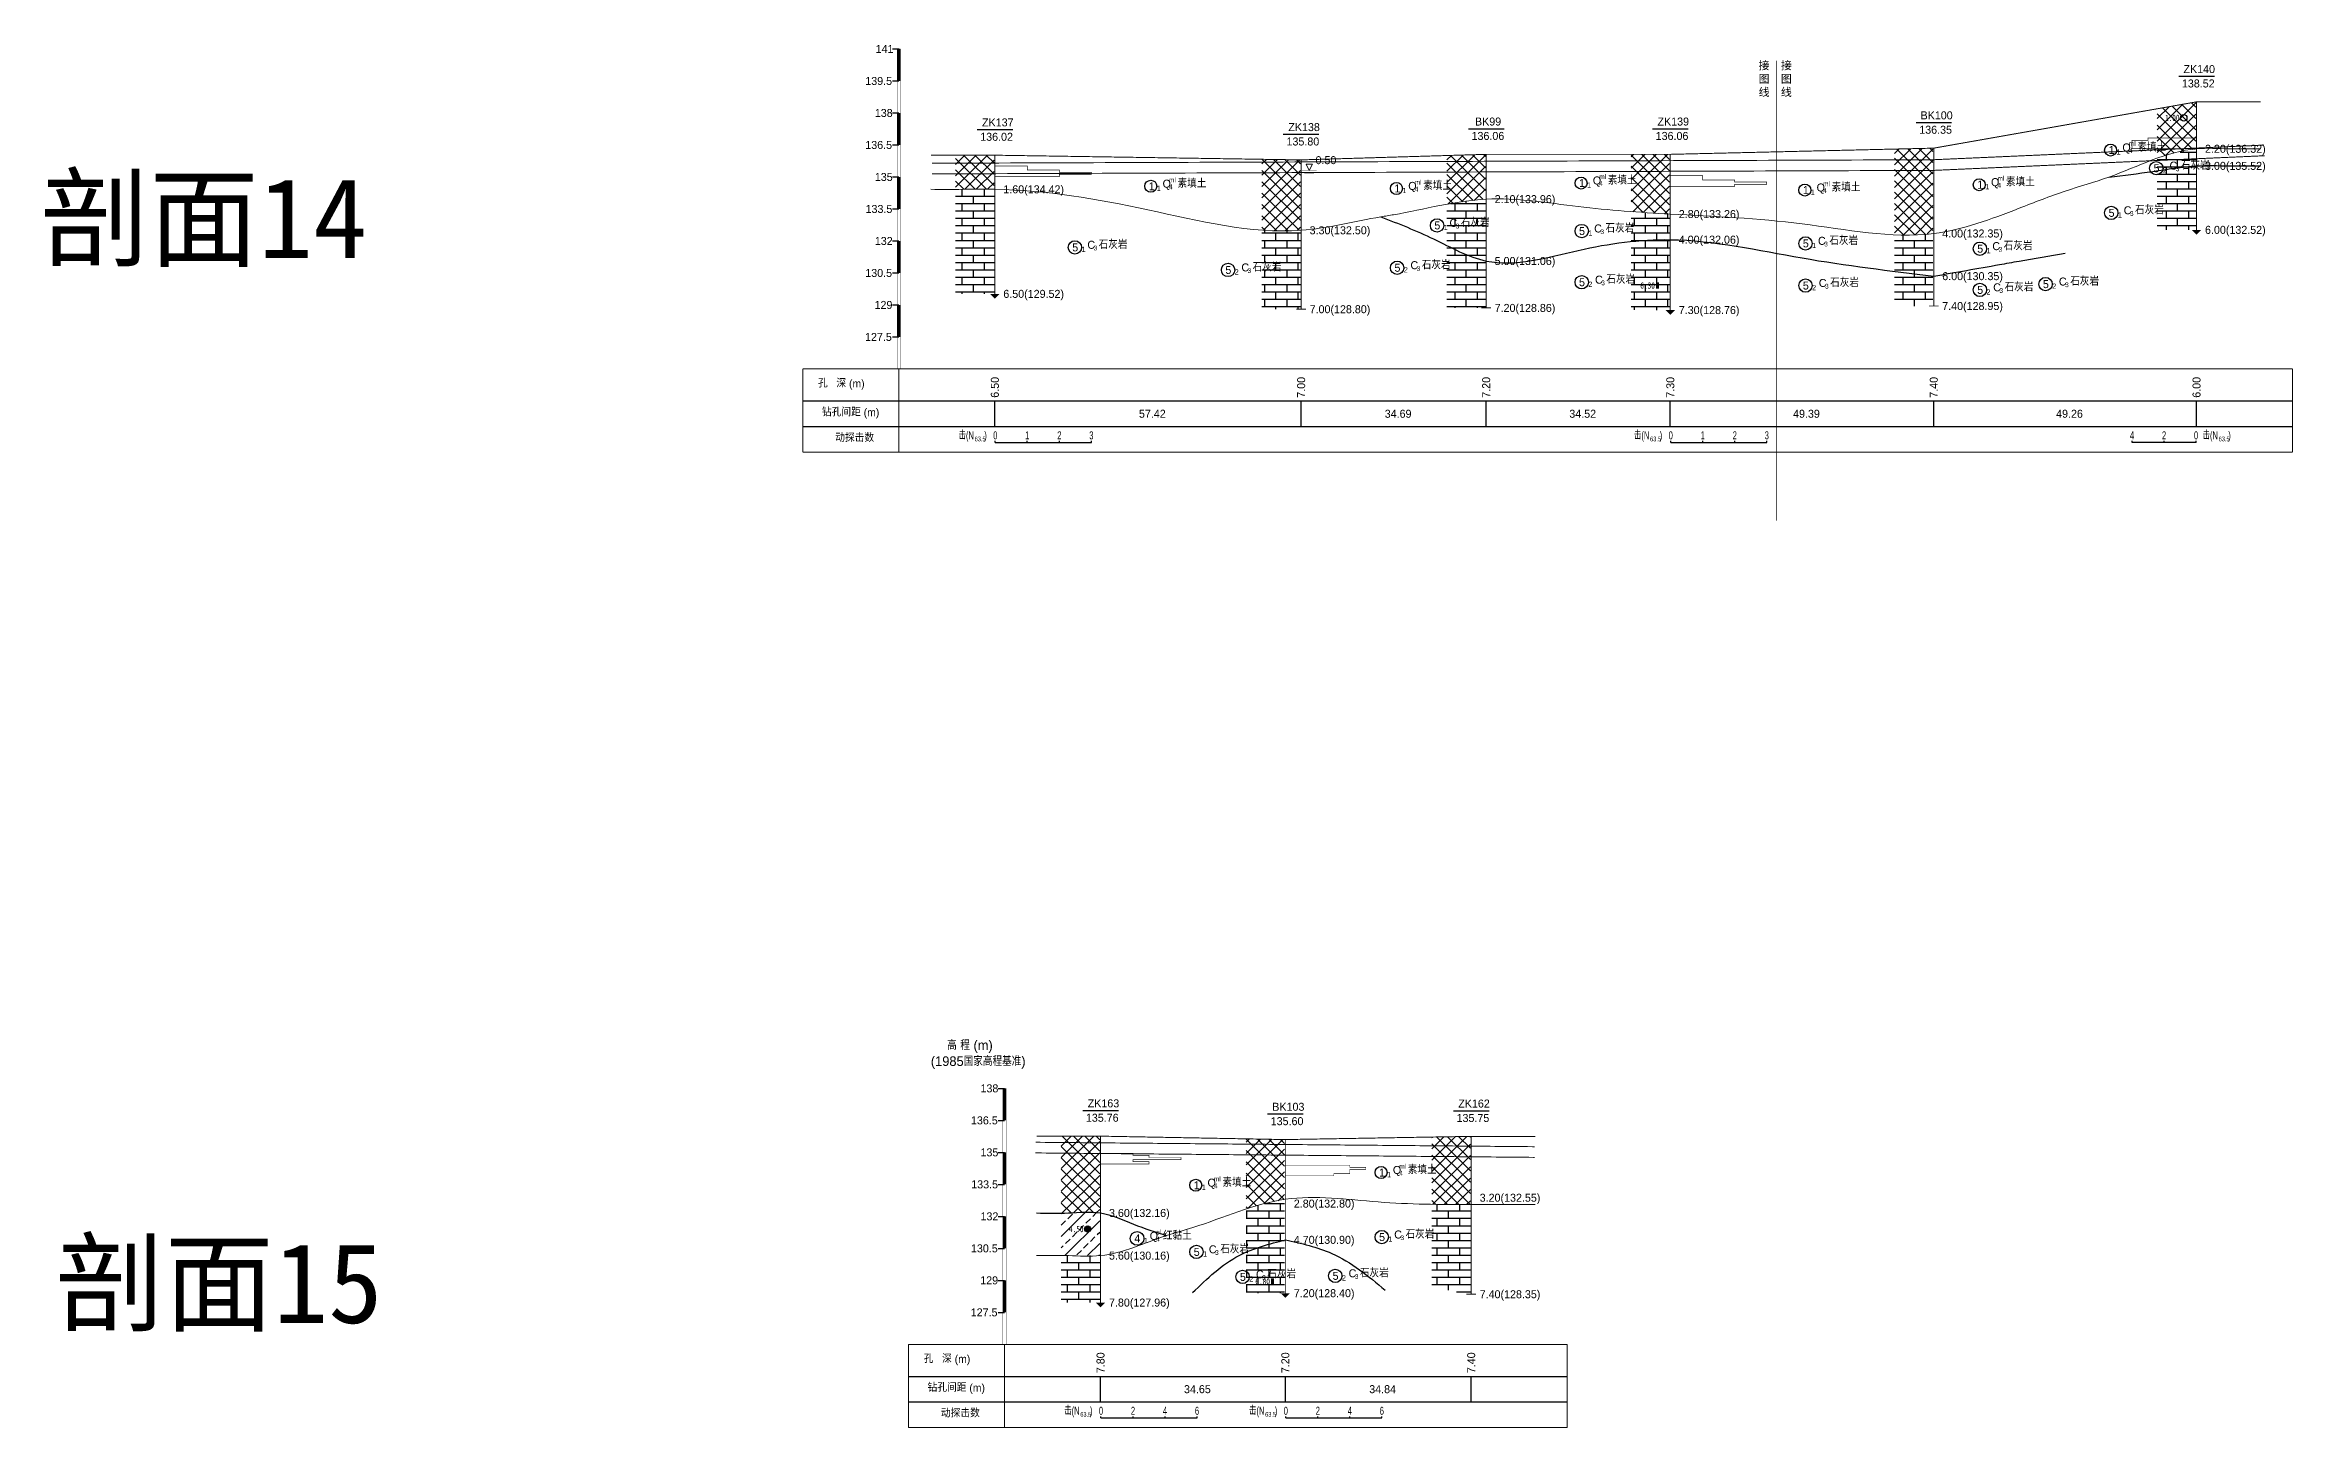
# Model space of a CAD drawing. Header units: inches. Extents: x -205 to 12199, y -11610 to -150.
# Drawn here: x -147 to 555, y -4742 to -4309 of the extents above; entities that cross this region are included whole.
import ezdxf
from ezdxf.enums import TextEntityAlignment as Align

# ---------------------------------------------------------------- set-up
doc = ezdxf.new("R2010")
doc.units = ezdxf.units.IN
doc.header["$MEASUREMENT"] = 0
doc.linetypes.add('ACAD_ISO03W100', pattern=[30, 12, -18])
doc.linetypes.add('ACAD_ISO05W100', pattern=[34, 24, -3, 0.5, -3, 0.5, -3])
for name, color, linetype in [('GiCAD_PouMian', 7, 'Continuous'), ('GICAD_QUYANG', 7, 'Continuous'), ('地质-原位曲线', 7, 'Continuous'), ('地质-图框', 7, 'Continuous'), ('地质-地层符号', 3, 'Continuous'), ('地质-地层线', 7, 'Continuous'), ('地质-地面线', 7, 'Continuous'), ('地质-填充花纹', 4, 'Continuous'), ('地质-文字', 7, 'Continuous'), ('地质-标注栏', 7, 'Continuous'), ('地质-水位线', 5, 'Continuous'), ('地质-钻孔', 7, 'Continuous'), ('管底', 7, 'Continuous'), ('红线', 1, 'ACAD_ISO05W100')]:
    doc.layers.add(name, color=color, linetype=linetype)
doc.styles.add('LZ_PMT_LINE', font='', dxfattribs={"height": 2})
doc.styles.get("Standard").update_dxf_attribs({"font": ''})
doc.styles.add('地层编号', font='Comfont.shx', dxfattribs={"width": 0.7, "height": 2.5, "bigfont": 'Hztxt12a.shx'})
doc.styles.add('宋体', font='')
doc.styles.add('层底标注', font='Comfont.shx', dxfattribs={"width": 0.7, "height": 2.5, "bigfont": 'Hztxt12a.shx'})
doc.styles.add('岩土名称', font='Comfont.shx', dxfattribs={"width": 0.7, "height": 2.5, "bigfont": 'Hztxt12a.shx'})
doc.styles.add('时代', font='Comfont.shx', dxfattribs={"width": 0.7, "height": 2.5, "bigfont": 'Hztxt12a.shx'})
doc.styles.add('标注栏数据', font='Comfont.shx', dxfattribs={"width": 0.7, "height": 2.5, "bigfont": 'Hztxt12a.shx'})
doc.styles.add('标贯动探', font='Comfont.shx', dxfattribs={"width": 0.7, "height": 2.5, "bigfont": 'Hztxt12a.shx'})
doc.styles.add('钻孔标注', font='Comfont.shx', dxfattribs={"width": 0.7, "height": 2.5, "bigfont": 'Hztxt12a.shx'})
doc.styles.add('高程系统', font='Comfont.shx', dxfattribs={"width": 0.7, "height": 3, "bigfont": 'Hztxt12a.shx'})
doc.styles.get('LZ_PMT_LINE').set_extended_font_data('SimSun')
doc.styles.get('Standard').set_extended_font_data('SimSun')
doc.styles.get('宋体').set_extended_font_data('宋体')
doc.linetypes.add('bzhjcx', pattern='A,0.001,[2,XX1.shx,S=1,R=0,X=1,Y=0],-2', length=2.001)
doc.linetypes.add('swx', pattern='A,7,-1.5,["●",LZ_PMT_LINE,S=0.05,R=0,X=0,Y=0],-1.5', length=10)
pattern_1 = [(0, (-15421.7668, -4508.4365), (0, 2.3), []), (90, (-15421.7668, -4508.4365), (-3.5, 2.3), [2.3, -2.3])]
pattern_2 = [(45, (-15421.7668, -4508.4365), (-1.76776695, 1.76776695), []), (135, (-15421.7668, -4508.4365), (-1.76776695, -1.76776695), [])]
pattern_3 = [(0, (-15644.0386, -4508.4365), (0, 2.3), []), (90, (-15644.0386, -4508.4365), (-3.5, 2.3), [2.3, -2.3])]
pattern_4 = [(45, (-16340.8423, -4823.2553), (-1.76776695, 1.76776695), []), (135, (-16340.8423, -4823.2553), (-1.76776695, -1.76776695), [])]
pattern_5 = [(0, (-16340.8423, -4823.2553), (0, 2.3), []), (90, (-16340.8423, -4823.2553), (-3.5, 2.3), [2.3, -2.3])]

# ---------------------------------------------------------------- blocks, each defined once
blk = doc.blocks.new('shuiweifhcj')
at = {"color": 7, "linetype": 'Continuous'}
blk.add_wipeout([(-2.46, -2.23), (2.54, -2.23), (2.54, 2.23), (-2.46, 2.23)], dxfattribs=at).dxf.layer = '地质-水位线'
at = {"color": 7}
for points, const_width in [([(-2.25, 0.02), (2.32, 0.02)], 0.075), ([(-1.5, -1), (1.5, -1)], 0.075), ([(-0.75, -2), (0.75, -2)], 0.05)]:
    blk.add_lwpolyline(points, dxfattribs=dict(at, const_width=const_width))
at = {"color": 7, "lineweight": 0}
blk.add_lwpolyline([(0.02, 0.02), (1.02, 2.02), (-0.98, 2.02), (0.02, 0.02)], dxfattribs=at)
blk = doc.blocks.new('gkqy_yan.dwg不标', base_point=(0, -1))
at = {"color": 7}
blk.add_solid([(-0.5, -2), (-0.5, 0), (0.5, -2), (0.5, 0)], dxfattribs=at)
blk = doc.blocks.new('gkqy_rao.dwg不标')
at = {"layer": 'GICAD_QUYANG', "color": 7}
blk.add_circle((0, 0), 1, dxfattribs=at)
blk = doc.blocks.new('gkqy_yuan.dwg不标')
at = {"layer": 'GiCAD_PouMian'}
h = blk.add_hatch(color=7, dxfattribs=at)
edge = h.paths.add_edge_path()
edge.add_arc((0, 0), 1, 0, 360)
at = {"layer": 'GICAD_QUYANG', "color": 7}
blk.add_circle((0, 0), 1, dxfattribs=at)

msp = doc.modelspace()

# ---------------------------------------------------------------- hatches: boundary and pattern name
at = {"layer": '地质-填充花纹', "linetype": 'Continuous'}
h = msp.add_hatch(dxfattribs=at)
h.set_pattern_fill('GKSTT', scale=0.5, style=0, pattern_type=2)
h.set_pattern_definition([(45, (-15644.0386, -4508.4365), (-1.76776695, 1.76776695), []), (135, (-15644.0386, -4508.4365), (-1.76776695, -1.76776695), [])])
h.paths.add_polyline_path([(524.63564, -4341.87042), (516.21146, -4343.55297), (512.63564, -4344.75981), (512.63564, -4329.31221), (524.63564, -4327.19787)])
h = msp.add_hatch(dxfattribs=at)
h.set_pattern_fill('GKSTT', scale=0.5, style=0, pattern_type=2)
h.set_pattern_definition(pattern_2)
h.paths.add_polyline_path([(149.17932, -4354.48571), (144.42923, -4354.45833), (139.42932, -4354.48715), (137.17932, -4354.48715), (137.17932, -4343.82048), (149.17932, -4343.82048)])
h = msp.add_hatch(dxfattribs=at)
h.set_pattern_fill('GKSTT', scale=0.5, style=0, pattern_type=2)
h.set_pattern_definition(pattern_2)
h.paths.add_polyline_path([(244.87982, -4345.28333), (244.87982, -4367.29233), (236.67398, -4367.4619), (232.87982, -4367.24085), (232.87982, -4345.09942)])
h = msp.add_hatch(dxfattribs=at)
h.set_pattern_fill('GKSTT', scale=0.5, style=0, pattern_type=2)
h.set_pattern_definition(pattern_2)
h.paths.add_polyline_path([(302.69058, -4357.58202), (293.66524, -4358.59853), (290.69058, -4359.13701), (290.69058, -4343.92114), (302.69058, -4343.56136)])
h = msp.add_hatch(dxfattribs=at)
h.set_pattern_fill('GKSTT', scale=0.5, style=0, pattern_type=2)
h.set_pattern_definition(pattern_2)
h.paths.add_polyline_path([(360.21616, -4362.2054), (351.62, -4361.68534), (348.21616, -4361.44209), (348.21616, -4343.55386), (360.21616, -4343.55386)])
h = msp.add_hatch(dxfattribs=at)
h.set_pattern_fill('GKSTT', scale=0.5, style=0, pattern_type=2)
h.set_pattern_definition(pattern_2)
h.paths.add_polyline_path([(442.52984, -4368.30591), (436.40394, -4368.76599), (431.40479, -4368.74441), (430.52984, -4368.69343), (430.52984, -4341.9082), (442.52984, -4341.62634)])
h = msp.add_hatch(dxfattribs=at)
h.set_pattern_fill('GKSHY', scale=0.5, style=0, pattern_type=2)
h.set_pattern_definition(pattern_3)
h.paths.add_polyline_path([(524.63564, -4347.18202), (516.14353, -4348.14016), (512.63564, -4348.67825), (512.63564, -4344.75981), (516.21146, -4343.55297), (524.63564, -4341.87042)])
h = msp.add_hatch(dxfattribs=at)
h.set_pattern_fill('GKSHY', scale=0.5, style=0, pattern_type=2)
h.set_pattern_definition(pattern_3)
h.paths.add_polyline_path([(524.63564, -4367.15382), (512.63564, -4367.15382), (512.63564, -4348.67825), (516.14353, -4348.14016), (524.63564, -4347.18202)])
h = msp.add_hatch(dxfattribs=at)
h.set_pattern_fill('GKSHY', scale=0.5, style=0, pattern_type=2)
h.set_pattern_definition(pattern_1)
h.paths.add_polyline_path([(149.17932, -4354.48571), (149.17932, -4387.15382), (137.17932, -4387.15382), (137.17932, -4354.48715), (139.42932, -4354.48715), (144.42923, -4354.45833)])
h = msp.add_hatch(dxfattribs=at)
h.set_pattern_fill('GKSHY', scale=0.5, style=0, pattern_type=2)
h.set_pattern_definition(pattern_1)
h.paths.add_polyline_path([(302.69058, -4376.8022), (295.49827, -4374.35713), (290.98404, -4372.20829), (290.69058, -4372.06283), (290.69058, -4359.13701), (293.66524, -4358.59853), (302.69058, -4357.58202)])
h = msp.add_hatch(dxfattribs=at)
h.set_pattern_fill('GKSHY', scale=0.5, style=0, pattern_type=2)
h.set_pattern_definition(pattern_1)
h.paths.add_polyline_path([(351.62, -4361.68534), (360.21616, -4362.2054), (360.21616, -4370.22825), (351.45031, -4370.49909), (348.21616, -4370.8106), (348.21616, -4361.44209)])
h = msp.add_hatch(dxfattribs=at)
h.set_pattern_fill('GKSHY', scale=0.5, style=0, pattern_type=2)
h.set_pattern_definition(pattern_1)
h.paths.add_polyline_path([(236.67398, -4367.4619), (244.87982, -4367.29233), (244.87982, -4391.95382), (232.87982, -4391.95382), (232.87982, -4367.24085)])
h = msp.add_hatch(dxfattribs=at)
h.set_pattern_fill('GKSHY', scale=0.5, style=0, pattern_type=2)
h.set_pattern_definition(pattern_1)
h.paths.add_polyline_path([(442.52984, -4381.59017), (436.27277, -4380.83174), (431.3104, -4380.21953), (430.52984, -4380.12044), (430.52984, -4368.69343), (431.40479, -4368.74441), (436.40394, -4368.76599), (442.52984, -4368.30591)])
h = msp.add_hatch(dxfattribs=at)
h.set_pattern_fill('GKSHY', scale=0.5, style=0, pattern_type=2)
h.set_pattern_definition(pattern_1)
h.paths.add_polyline_path([(290.98404, -4372.20829), (295.49827, -4374.35713), (302.69058, -4376.8022), (302.69058, -4391.55386), (290.69058, -4391.55386), (290.69058, -4372.06283)])
h = msp.add_hatch(dxfattribs=at)
h.set_pattern_fill('GKSHY', scale=0.5, style=0, pattern_type=2)
h.set_pattern_definition(pattern_1)
h.paths.add_polyline_path([(360.21616, -4392.21974), (354.71367, -4392.20236), (348.96112, -4392.15116), (348.21616, -4392.14139), (348.21616, -4370.8106), (351.45031, -4370.49909), (360.21616, -4370.22825)])
h = msp.add_hatch(dxfattribs=at)
h.set_pattern_fill('GKSHY', scale=0.5, style=0, pattern_type=2)
h.set_pattern_definition(pattern_1)
h.paths.add_polyline_path([(431.3104, -4380.21953), (436.27277, -4380.83174), (442.52984, -4381.59017), (442.52984, -4390.95381), (430.52984, -4390.95381), (430.52984, -4380.12044)])
h = msp.add_hatch(dxfattribs=at)
h.set_pattern_fill('GKSTT', scale=0.5, style=0, pattern_type=2)
h.set_pattern_definition(pattern_4)
h.paths.add_polyline_path([(182.19534, -4674.37267), (170.19534, -4674.37267), (170.19534, -4650.37267), (182.19534, -4650.37267)])
h = msp.add_hatch(dxfattribs=at)
h.set_pattern_fill('GKSTT', scale=0.5, style=0, pattern_type=2)
h.set_pattern_definition(pattern_4)
h.paths.add_polyline_path([(239.94347, -4651.43464), (239.94347, -4670.15402), (235.05627, -4671.0943), (230.2344, -4672.41403), (227.94347, -4673.16412), (227.94347, -4651.21301)])
h = msp.add_hatch(dxfattribs=at)
h.set_pattern_fill('GKSTT', scale=0.5, style=0, pattern_type=2)
h.set_pattern_definition(pattern_4)
h.paths.add_polyline_path([(298.01213, -4671.77133), (289.20869, -4671.72524), (286.01213, -4671.67258), (286.01213, -4650.65025), (298.01213, -4650.4436)])
h = msp.add_hatch(dxfattribs=at)
h.set_pattern_fill('GKSHY', scale=0.5, style=0, pattern_type=2)
h.set_pattern_definition(pattern_5)
h.paths.add_polyline_path([(239.94347, -4682.85744), (235.22638, -4684.45846), (230.49166, -4686.06545), (227.94347, -4686.93032), (227.94347, -4673.16412), (230.2344, -4672.41403), (235.05627, -4671.0943), (239.94347, -4670.15402)])
h = msp.add_hatch(dxfattribs=at)
h.set_pattern_fill('GKFZNT', scale=0.5, style=0, pattern_type=2)
h.set_pattern_definition([(45, (-16340.8423, -4823.2553), (-3.5355339, 3.5355339), []), (45, (-16337.307, -4823.2553), (-3.5355339, 3.5355339), [2, -1])])
h.paths.add_polyline_path([(182.19534, -4687.706), (170.19534, -4687.706), (170.19534, -4674.37267), (182.19534, -4674.37267)])
h = msp.add_hatch(dxfattribs=at)
h.set_pattern_fill('GKSHY', scale=0.5, style=0, pattern_type=2)
h.set_pattern_definition(pattern_5)
h.paths.add_polyline_path([(289.20869, -4671.72524), (298.01213, -4671.77133), (298.01213, -4699.73385), (293.3295, -4699.00743), (288.44782, -4697.88686), (286.01213, -4697.18), (286.01213, -4671.67258)])
h = msp.add_hatch(dxfattribs=at)
h.set_pattern_fill('GKSHY', scale=0.5, style=0, pattern_type=2)
h.set_pattern_definition(pattern_5)
h.paths.add_polyline_path([(239.94347, -4699.43926), (227.94347, -4699.43926), (227.94347, -4686.93032), (230.49166, -4686.06545), (235.22638, -4684.45846), (239.94347, -4682.85744)])
h = msp.add_hatch(dxfattribs=at)
h.set_pattern_fill('GKSHY', scale=0.5, style=0, pattern_type=2)
h.set_pattern_definition(pattern_5)
h.paths.add_polyline_path([(182.19534, -4702.37267), (170.19534, -4702.37267), (170.19534, -4687.706), (182.19534, -4687.706)])

# ---------------------------------------------------------------- linework, layer by layer
at = {"layer": '地质-原位曲线', "color": 7, "linetype": 'Continuous'}
for p, q in [((149.57894, -4433.62051), (149.57894, -4433.12051)), ((149.57894, -4433.62051), (179.57894, -4433.62051)), ((159.57894, -4433.62051), (159.57894, -4433.12051)), ((169.57894, -4433.62051), (169.57894, -4433.12051)), ((179.57894, -4433.62051), (179.57894, -4433.12051)), ((360.61604, -4433.62051), (360.61604, -4433.12051)), ((360.61604, -4433.62051), (390.61604, -4433.62051)), ((370.61604, -4433.62051), (370.61604, -4433.12051)), ((380.61604, -4433.62051), (380.61604, -4433.12051)), ((390.61604, -4433.62051), (390.61604, -4433.12051)), ((504.73581, -4433.62051), (504.73581, -4433.12051)), ((524.73581, -4433.62051), (504.73581, -4433.62051)), ((514.73581, -4433.62051), (514.73581, -4433.12051)), ((524.73581, -4433.62051), (524.73581, -4433.12051)), ((182.59515, -4738.4393), (182.59515, -4737.9393)), ((182.59515, -4738.4393), (212.59515, -4738.4393)), ((192.59515, -4738.4393), (192.59515, -4737.9393)), ((202.59515, -4738.4393), (202.59515, -4737.9393)), ((212.59515, -4738.4393), (212.59515, -4737.9393)), ((240.3432, -4738.4393), (240.3432, -4737.9393)), ((240.3432, -4738.4393), (270.3432, -4738.4393)), ((250.3432, -4738.4393), (250.3432, -4737.9393)), ((260.3432, -4738.4393), (260.3432, -4737.9393)), ((270.3432, -4738.4393), (270.3432, -4737.9393))]:
    msp.add_line(p, q, dxfattribs=at)
at = {"layer": '地质-原位曲线', "color": 7, "linetype": 'Continuous', "const_width": 0.2, "flags": 128}
for points in [[(524.73581, -4338.48715), (509.73581, -4338.48715), (509.73581, -4339.15382), (504.73581, -4339.15382), (504.73581, -4339.82048), (504.73581, -4339.82048), (504.73581, -4340.48715), (504.73581, -4340.48715), (504.73581, -4341.15382), (504.73581, -4341.15382), (504.73581, -4341.82048), (524.73581, -4341.82048)], [(149.57894, -4347.15382), (159.57894, -4347.15382), (159.57894, -4347.82048), (159.57894, -4347.82048), (159.57894, -4348.48715), (169.57894, -4348.48715), (169.57894, -4349.15382), (179.57894, -4349.15382), (179.57894, -4349.82048), (169.57894, -4349.82048), (169.57894, -4350.48715), (149.57894, -4350.48715)], [(360.61604, -4350.22053), (370.61604, -4350.22053), (370.61604, -4350.88719), (370.61604, -4350.88719), (370.61604, -4351.55386), (380.61604, -4351.55386), (380.61604, -4352.22053), (390.61604, -4352.22053), (390.61604, -4352.88719), (380.61604, -4352.88719), (380.61604, -4353.55386), (360.61604, -4353.55386)], [(182.59515, -4655.70601), (192.59515, -4655.70601), (192.59515, -4656.37267), (197.59515, -4656.37267), (197.59515, -4657.03934), (207.59515, -4657.03934), (207.59515, -4657.70601), (192.59515, -4657.70601), (192.59515, -4658.37267), (197.59515, -4658.37267), (197.59515, -4659.03934), (182.59515, -4659.03934)], [(240.3432, -4659.43926), (260.3432, -4659.43926), (260.3432, -4660.10593), (265.3432, -4660.10593), (265.3432, -4660.7726), (260.3432, -4660.7726), (260.3432, -4661.43926), (260.3432, -4661.43926), (260.3432, -4662.10593), (255.3432, -4662.10593), (255.3432, -4662.7726), (240.3432, -4662.7726)]]:
    msp.add_lwpolyline(points, dxfattribs=at)
at = {"layer": '地质-地层符号', "color": 7, "linetype": 'Continuous'}
for centre, major_axis in [((498.03248, -4342.19936), (0, 1.875)), ((512.28467, -4347.87834), (0, 2.08333)), ((198.15457, -4353.52049), (0, 1.875)), ((274.9102, -4354.22051), (0, 1.875)), ((332.57837, -4352.52053), (0, 1.875)), ((402.498, -4354.7205), (0, 1.875)), ((456.97958, -4353.04316), (0, 1.875)), ((498.24081, -4361.84214), (0, 2.08333)), ((287.58752, -4365.76623), (0, 2.08333)), ((332.7867, -4367.52053), (0, 2.08333)), ((174.43777, -4372.63138), (0, 2.08333)), ((402.70633, -4371.38717), (0, 2.08333)), ((457.18791, -4373.04316), (0, 2.08333)), ((222.28802, -4379.68904), (0, 2.08333)), ((275.11853, -4378.99802), (0, 2.08333)), ((332.7867, -4383.52053), (0, 2.08333)), ((402.70633, -4384.55383), (0, 2.08333)), ((477.71386, -4384.10497), (0, 2.08333)), ((457.18791, -4385.91326), (0, 2.08333)), ((212.19441, -4665.70596), (0, 1.875)), ((270.1028, -4661.73928), (0, 1.875)), ((193.88251, -4682.33433), (0, 2.125)), ((212.40274, -4686.53935), (0, 2.08333)), ((270.31113, -4681.90599), (0, 2.08333)), ((226.83977, -4694.35593), (0, 2.08333)), ((255.79397, -4694.03093), (0, 2.08333))]:
    msp.add_ellipse(centre, major_axis=major_axis, ratio=1, dxfattribs=at)
at = {"layer": '地质-地层线', "color": 7, "linetype": 'bzhjcx', "lineweight": 0}
for points, knots in [([(469.42932, -4360.42355), (474.22038, -4358.56084), (483.53199, -4354.86747), (502.1655, -4349.75598), (518.50045, -4340.96869), (534.90436, -4341.94002), (541.55854, -4341.86033), (544.88564, -4341.82048)], [343.345023647, 343.345023647, 343.345023647, 343.345023647, 358.56168019, 372.939368772, 401.694745937, 411.694745937, 421.694745937, 421.694745937, 421.694745937, 421.694745937]), ([(129.42932, -4354.48715), (132.76188, -4354.49569), (139.427, -4354.51278), (162.21211, -4354.22115), (197.19631, -4360.13141), (237.62055, -4370.70446), (263.07506, -4364.18278), (282.35119, -4361.1177), (302.69776, -4355.3835), (331.72264, -4360.39412), (364.60291, -4362.61551), (401.47468, -4364.02308), (438.82896, -4372.00688), (460.63965, -4363.84086), (469.42932, -4360.42355)], [0, 0, 0, 0, 10, 20, 68.27635484, 116.55270968, 141.841669481, 145.864915079, 175.177120478, 204.034397951, 232.891675425, 274.160144933, 315.428614442, 343.345023647, 343.345023647, 343.345023647, 343.345023647])]:
    msp.add_open_spline(points, degree=3, knots=knots, dxfattribs=at)
at = {"layer": '地质-地层线', "color": 7}
for points in [[(497.51704, -4350.6427), (511.20134, -4348.89826), (524.88564, -4347.15382), (534.88564, -4347.15382), (544.88564, -4347.15382)], [(270.06779, -4363.08848), (286.50418, -4369.98784), (302.94058, -4376.88719), (331.70337, -4373.55386), (360.46616, -4370.22053), (401.623, -4375.9205), (442.77984, -4381.62047)], [(211.1958, -4699.27696), (225.75694, -4687.67244), (240.19347, -4682.77259)], [(240.19347, -4682.77259), (254.71014, -4687.02246), (271.37881, -4698.46246)]]:
    msp.add_spline(points, degree=3, dxfattribs=at)
at = {"layer": '地质-地层线', "color": 7, "start_tangent": (0.984829924, 0.173522394), "end_tangent": (0.984829924, 0.173522394)}
msp.add_spline([(469.42932, -4376.92496), (483.83174, -4374.38732)], degree=3, dxfattribs=at)
at = {"layer": '地质-地层线', "color": 7}
msp.add_open_spline([(442.77984, -4381.62047), (449.62182, -4380.41495), (458.50498, -4378.84978), (467.38814, -4377.2846), (469.42932, -4376.92496)], degree=3, knots=[0, 0, 0, 0, 20.842125518, 27.059977012, 27.059977012, 27.059977012, 27.059977012], dxfattribs=at)
at = {"layer": '地质-地层线', "color": 7, "linetype": 'bzhjcx', "lineweight": 0}
msp.add_spline([(162.44534, -4687.706), (172.44534, -4687.706), (182.44534, -4687.706), (203.06967, -4681.42026), (211.31941, -4678.90596), (240.19347, -4670.10593), (269.2278, -4670.93928), (298.26213, -4671.77263), (308.26213, -4671.77263), (318.26213, -4671.77263)], degree=3, dxfattribs=at)
at = {"layer": '地质-地层线', "color": 7, "lineweight": 25}
msp.add_spline([(162.44534, -4674.37267), (172.44534, -4674.37267), (182.44534, -4674.37267), (192.75751, -4677.89646), (203.06967, -4681.42026)], degree=3, dxfattribs=at)
at = {"layer": '地质-地面线', "color": 7, "linetype": 'Continuous', "const_width": 0.3}
for points in [[(469.42932, -4336.92496), (524.88564, -4327.15382), (544.88564, -4327.15382)], [(129.42932, -4343.82048), (149.42932, -4343.82048), (245.12982, -4345.28716), (302.94058, -4343.55386), (360.46616, -4343.55386), (442.77984, -4341.62047), (469.42932, -4336.92496)], [(162.44534, -4650.37267), (182.44534, -4650.37267), (240.19347, -4651.43926), (298.26213, -4650.4393), (318.26213, -4650.4393)]]:
    msp.add_lwpolyline(points, dxfattribs=at)
at = {"layer": '地质-文字', "color": 7, "linetype": 'Continuous'}
for p, q in [((117.42932, -4310.62051), (119.42932, -4310.62051)), ((117.42932, -4320.62051), (119.42932, -4320.62051)), ((117.42932, -4330.62051), (119.42932, -4330.62051)), ((117.42932, -4340.62051), (119.42932, -4340.62051)), ((117.42932, -4350.62051), (119.42932, -4350.62051)), ((117.42932, -4360.62051), (119.42932, -4360.62051)), ((117.42932, -4370.62051), (119.42932, -4370.62051)), ((117.42932, -4380.62051), (119.42932, -4380.62051)), ((117.42932, -4390.62051), (119.42932, -4390.62051)), ((117.42932, -4400.62051), (119.42932, -4400.62051)), ((150.44534, -4635.4393), (152.44534, -4635.4393)), ((150.44534, -4645.4393), (152.44534, -4645.4393)), ((150.44534, -4655.4393), (152.44534, -4655.4393)), ((150.44534, -4665.4393), (152.44534, -4665.4393)), ((150.44534, -4675.4393), (152.44534, -4675.4393)), ((150.44534, -4685.4393), (152.44534, -4685.4393)), ((150.44534, -4695.4393), (152.44534, -4695.4393)), ((150.44534, -4705.4393), (152.44534, -4705.4393))]:
    msp.add_line(p, q, dxfattribs=at)
at = {"layer": '地质-文字', "color": 7, "linetype": 'Continuous', "flags": 128}
for points, const_width in [([(118.92932, -4310.62051), (119.92932, -4310.62051)], 0.1), ([(118.92932, -4310.62051), (118.92932, -4410.62051)], 0.1), ([(119.42932, -4310.62051), (119.42932, -4320.62051)], 1), ([(119.92932, -4310.62051), (119.92932, -4410.62051)], 0.1), ([(119.42932, -4330.62051), (119.42932, -4340.62051)], 1), ([(119.42932, -4350.62051), (119.42932, -4360.62051)], 1), ([(119.42932, -4370.62051), (119.42932, -4380.62051)], 1), ([(119.42932, -4390.62051), (119.42932, -4400.62051)], 1), ([(119.42932, -4410.62051), (119.42932, -4410.62051)], 1), ([(151.94534, -4635.4393), (152.94534, -4635.4393)], 0.1), ([(151.94534, -4635.4393), (151.94534, -4715.4393)], 0.1), ([(152.44534, -4635.4393), (152.44534, -4645.4393)], 1), ([(152.94534, -4635.4393), (152.94534, -4715.4393)], 0.1), ([(152.44534, -4655.4393), (152.44534, -4665.4393)], 1), ([(152.44534, -4675.4393), (152.44534, -4685.4393)], 1), ([(152.44534, -4695.4393), (152.44534, -4705.4393)], 1), ([(152.44534, -4715.4393), (152.44534, -4715.4393)], 1)]:
    msp.add_lwpolyline(points, dxfattribs=dict(at, const_width=const_width))
at = {"layer": '地质-标注栏', "color": 7, "linetype": 'Continuous', "const_width": 0.3}
for points in [[(89.42952, -4410.62051), (479.42952, -4410.62051)], [(89.42952, -4410.62051), (89.42952, -4436.62051)], [(119.42952, -4410.62051), (119.42952, -4436.62051)], [(429.42917, -4410.62051), (554.88549, -4410.62051)], [(554.88549, -4410.62051), (554.88549, -4436.62051)], [(89.42952, -4436.62051), (479.42952, -4436.62051)], [(429.42917, -4436.62051), (554.88549, -4436.62051)], [(122.44476, -4715.4393), (328.26155, -4715.4393)], [(122.44476, -4715.4393), (122.44476, -4741.4393)], [(152.44476, -4715.4393), (152.44476, -4741.4393)], [(328.26155, -4715.4393), (328.26155, -4741.4393)], [(122.44476, -4741.4393), (328.26155, -4741.4393)]]:
    msp.add_lwpolyline(points, dxfattribs=at)
at = {"layer": '地质-标注栏', "color": 7, "linetype": 'Continuous'}
for points in [[(89.42952, -4420.62051), (479.42952, -4420.62051)], [(149.42932, -4428.62051), (149.42932, -4420.62051)], [(245.12982, -4428.62051), (245.12982, -4420.62051)], [(245.12982, -4428.62051), (245.12982, -4420.62051)], [(302.94058, -4428.62051), (302.94058, -4420.62051)], [(302.94058, -4428.62051), (302.94058, -4420.62051)], [(360.46616, -4428.62051), (360.46616, -4420.62051)], [(360.46616, -4428.62051), (360.46616, -4420.62051)], [(429.42917, -4420.62051), (554.88549, -4420.62051)], [(442.77984, -4428.62051), (442.77984, -4420.62051)], [(442.77984, -4428.62051), (442.77984, -4420.62051)], [(524.88564, -4428.62051), (524.88564, -4420.62051)], [(89.42952, -4428.62051), (479.42952, -4428.62051)], [(429.42917, -4428.62051), (554.88549, -4428.62051)], [(122.44476, -4725.4393), (328.26155, -4725.4393)], [(182.44534, -4733.4393), (182.44534, -4725.4393)], [(240.19347, -4733.4393), (240.19347, -4725.4393)], [(240.19347, -4733.4393), (240.19347, -4725.4393)], [(298.26213, -4733.4393), (298.26213, -4725.4393)], [(122.44476, -4733.4393), (328.26155, -4733.4393)]]:
    msp.add_lwpolyline(points, dxfattribs=at)
at = {"layer": '地质-钻孔', "color": 7, "linetype": 'Continuous'}
for p, q in [((519.31393, -4319.15382), (530.45749, -4319.15382)), ((437.24983, -4333.62046), (448.3094, -4333.62046)), ((143.85823, -4335.82048), (155.00081, -4335.82048)), ((239.55843, -4337.28715), (250.70101, -4337.28715)), ((297.36897, -4335.55386), (308.51155, -4335.55386)), ((354.89436, -4335.55386), (366.03792, -4335.55386)), ((176.87445, -4642.37267), (188.01703, -4642.37267)), ((292.69085, -4642.4393), (303.83343, -4642.4393)), ((234.62249, -4643.43926), (245.76507, -4643.43926))]:
    msp.add_line(p, q, dxfattribs=at)
at = {"layer": '地质-钻孔', "color": 7, "const_width": 0.3, "flags": 128}
for points in [[(524.88564, -4327.15382), (524.88564, -4367.15382)], [(149.42932, -4343.82048), (149.42932, -4387.15382)], [(302.94058, -4343.55386), (302.94058, -4391.55386)], [(360.46616, -4343.55386), (360.46616, -4392.22053)], [(442.77984, -4341.62047), (442.77984, -4390.95381)], [(182.44534, -4650.37267), (182.44534, -4702.37267)], [(240.19347, -4651.43926), (240.19347, -4699.43926)], [(298.26213, -4650.4393), (298.26213, -4699.77263)]]:
    msp.add_lwpolyline(points, dxfattribs=at)
at = {"layer": '地质-钻孔', "color": 7, "linetype": 'Continuous', "const_width": 0.3, "flags": 128}
for points in [[(243.62982, -4391.95382), (246.62982, -4391.95382)], [(301.44058, -4391.55386), (304.44058, -4391.55386)], [(441.27984, -4390.95381), (444.27984, -4390.95381)], [(296.76213, -4699.77263), (299.76213, -4699.77263)]]:
    msp.add_lwpolyline(points, dxfattribs=at)
at = {"layer": '地质-钻孔', "color": 7, "linetype": 'Continuous'}
for points in [[(523.38564, -4367.15382), (526.38564, -4367.15382), (524.88564, -4368.65382)], [(147.92932, -4387.15382), (150.92932, -4387.15382), (149.42932, -4388.65382)], [(358.96616, -4392.22053), (361.96616, -4392.22053), (360.46616, -4393.72053)], [(180.94534, -4702.37267), (183.94534, -4702.37267), (182.44534, -4703.87267)], [(238.69347, -4699.43926), (241.69347, -4699.43926), (240.19347, -4700.93926)]]:
    msp.add_solid(points, dxfattribs=at)
at = {"layer": '管底', "linetype": 'swx', "const_width": 0.3}
for points in [[(442.63243, -4345.24217), (545.99597, -4340.66191)], [(442.77984, -4348.56891), (546.14338, -4343.98865)], [(162.12078, -4655.61343), (318.07725, -4657.00054)], [(162.1504, -4652.28356), (318.10686, -4653.67067)]]:
    msp.add_lwpolyline(points, dxfattribs=at)
at = {"layer": '红线', "linetype": 'ACAD_ISO03W100', "ltscale": 0.4, "const_width": 0.2}
msp.add_lwpolyline([(393.57562, -4314.24081), (393.57562, -4458.03172)], dxfattribs=at)

# ---------------------------------------------------------------- block references
at = {"layer": '地质-图框', "color": 7, "linetype": 'Continuous'}
for name, p in [('gkqy_rao.dwg不标', (520.88564, -4332.15382)), ('gkqy_yan.dwg不标', (356.46616, -4384.55386)), ('gkqy_yuan.dwg不标', (178.44534, -4679.37267)), ('gkqy_yan.dwg不标', (236.19347, -4695.77259))]:
    msp.add_blockref(name, p, dxfattribs=at)

# ---------------------------------------------------------------- texts
at = {"layer": 'GiCAD_PouMian', "color": 7, "style": '宋体'}
for s, p in [('剖面14', (-148.81804, -4375.99868)), ('剖面15', (-144.0744, -4708.76559))]:
    msp.add_text(s, height=25, dxfattribs=at).set_placement(p)
at = {"layer": '地质-原位曲线', "color": 7, "linetype": 'Continuous', "style": '标注栏数据', "width": 0.7}
for s, height, p in [('击', 2.5, (138.0581, -4432.62051)), ('(N', 2.5, (140.4081, -4432.62051)), ('63.5', 1.5, (143.11644, -4433.24551)), (')', 2.5, (146.13144, -4432.62051)), ('击', 2.5, (349.09521, -4432.62051)), ('(N', 2.5, (351.44521, -4432.62051)), ('63.5', 1.5, (354.15354, -4433.24551)), (')', 2.5, (357.16854, -4432.62051)), ('击', 2.5, (526.73581, -4432.62051)), ('(N', 2.5, (529.08581, -4432.62051)), ('63.5', 1.5, (531.79414, -4433.24551)), (')', 2.5, (534.80914, -4432.62051)), ('击', 2.5, (171.07432, -4737.4393)), ('(N', 2.5, (173.42432, -4737.4393)), ('63.5', 1.5, (176.13265, -4738.0643)), (')', 2.5, (179.14765, -4737.4393)), ('击', 2.5, (228.82236, -4737.4393)), ('(N', 2.5, (231.17236, -4737.4393)), ('63.5', 1.5, (233.8807, -4738.0643)), (')', 2.5, (236.8957, -4737.4393))]:
    msp.add_text(s, height=height, dxfattribs=at).set_placement(p)
for s, p in [('0', (149.57894, -4432.62051)), ('1', (159.57894, -4432.62051)), ('2', (169.57894, -4432.62051)), ('3', (179.57894, -4432.62051)), ('0', (360.61604, -4432.62051)), ('1', (370.61604, -4432.62051)), ('2', (380.61604, -4432.62051)), ('3', (390.61604, -4432.62051)), ('4', (504.73581, -4432.62051)), ('2', (514.73581, -4432.62051)), ('0', (524.73581, -4432.62051)), ('0', (182.59515, -4737.4393)), ('2', (192.59515, -4737.4393)), ('4', (202.59515, -4737.4393)), ('6', (212.59515, -4737.4393)), ('0', (240.3432, -4737.4393)), ('2', (250.3432, -4737.4393)), ('4', (260.3432, -4737.4393)), ('6', (270.3432, -4737.4393))]:
    msp.add_text(s, height=2.5, dxfattribs=at).set_placement(p, align=Align.CENTER)
at = {"layer": '地质-图框', "color": 7, "linetype": 'Continuous', "width": 0.7}
for s, p in [('1.00', (515.01104, -4333.15382)), ('6.30', (351.09156, -4385.55386)), ('4.50', (172.57074, -4680.37267)), ('6.80', (230.81888, -4696.77259))]:
    msp.add_text(s, height=2, dxfattribs=at).set_placement(p)
at = {"layer": '地质-地层符号', "color": 7, "linetype": 'Continuous'}
for s, height, style, p in [('Q', 2.5, '时代', (501.71998, -4342.64936)), ('素填土', 2.5, '岩土名称', (506.38664, -4342.64936)), ('1', 2.5, '地层编号', (497.40748, -4343.44936)), ('1', 1.625, '地层编号', (499.90748, -4343.64936)), ('5', 2.5, '地层编号', (511.45134, -4349.12834)), ('2', 1.625, '地层编号', (514.368, -4349.32834)), ('C', 2.5, '时代', (516.45134, -4348.32834)), ('石灰岩', 2.5, '岩土名称', (519.993, -4348.32834)), ('1', 2.5, '地层编号', (197.52957, -4354.77049)), ('1', 1.625, '地层编号', (200.02957, -4354.97049)), ('Q', 2.5, '时代', (201.84207, -4353.97049)), ('素填土', 2.5, '岩土名称', (206.50873, -4353.97049)), ('1', 2.5, '地层编号', (274.2852, -4355.47051)), ('1', 1.625, '地层编号', (276.7852, -4355.67051)), ('Q', 2.5, '时代', (278.5977, -4354.67051)), ('素填土', 2.5, '岩土名称', (283.26436, -4354.67051)), ('1', 2.5, '地层编号', (331.95337, -4353.77053)), ('1', 1.625, '地层编号', (334.45337, -4353.97053)), ('Q', 2.5, '时代', (336.26587, -4352.97053)), ('素填土', 2.5, '岩土名称', (340.93253, -4352.97053)), ('1', 2.5, '地层编号', (401.873, -4355.9705)), ('1', 1.625, '地层编号', (404.373, -4356.1705)), ('Q', 2.5, '时代', (406.1855, -4355.1705)), ('素填土', 2.5, '岩土名称', (410.85217, -4355.1705)), ('1', 2.5, '地层编号', (456.35458, -4354.29316)), ('1', 1.625, '地层编号', (458.85458, -4354.49316)), ('Q', 2.5, '时代', (460.66708, -4353.49316)), ('素填土', 2.5, '岩土名称', (465.33375, -4353.49316)), ('5', 2.5, '地层编号', (497.40748, -4363.09214)), ('1', 1.625, '地层编号', (500.32414, -4363.29214)), ('C', 2.5, '时代', (502.13664, -4362.29214)), ('石灰岩', 2.5, '岩土名称', (505.67831, -4362.29214)), ('5', 2.5, '地层编号', (286.75419, -4367.01623)), ('1', 1.625, '地层编号', (289.67085, -4367.21623)), ('C', 2.5, '时代', (291.48335, -4366.21623)), ('石灰岩', 2.5, '岩土名称', (295.02502, -4366.21623)), ('5', 2.5, '地层编号', (331.95337, -4368.77053)), ('1', 1.625, '地层编号', (334.87003, -4368.97053)), ('C', 2.5, '时代', (336.68253, -4367.97053)), ('石灰岩', 2.5, '岩土名称', (340.2242, -4367.97053)), ('5', 2.5, '地层编号', (173.60444, -4373.88138)), ('1', 1.625, '地层编号', (176.52111, -4374.08138)), ('C', 2.5, '时代', (178.33361, -4373.08138)), ('石灰岩', 2.5, '岩土名称', (181.87527, -4373.08138)), ('5', 2.5, '地层编号', (401.873, -4372.63717)), ('1', 1.625, '地层编号', (404.78967, -4372.83717)), ('C', 2.5, '时代', (406.60217, -4371.83717)), ('石灰岩', 2.5, '岩土名称', (410.14383, -4371.83717)), ('5', 2.5, '地层编号', (456.35458, -4374.29316)), ('1', 1.625, '地层编号', (459.27124, -4374.49316)), ('C', 2.5, '时代', (461.08374, -4373.49316)), ('石灰岩', 2.5, '岩土名称', (464.62541, -4373.49316)), ('5', 2.5, '地层编号', (221.45469, -4380.93904)), ('2', 1.625, '地层编号', (224.37136, -4381.13904)), ('C', 2.5, '时代', (226.45469, -4380.13904)), ('石灰岩', 2.5, '岩土名称', (229.99636, -4380.13904)), ('5', 2.5, '地层编号', (274.2852, -4380.24802)), ('2', 1.625, '地层编号', (277.20186, -4380.44802)), ('C', 2.5, '时代', (279.2852, -4379.44802)), ('石灰岩', 2.5, '岩土名称', (282.82686, -4379.44802)), ('5', 2.5, '地层编号', (331.95337, -4384.77053)), ('C', 2.5, '时代', (336.95337, -4383.97053)), ('石灰岩', 2.5, '岩土名称', (340.49503, -4383.97053)), ('C', 2.5, '时代', (406.873, -4385.00383)), ('石灰岩', 2.5, '岩土名称', (410.41467, -4385.00383)), ('5', 2.5, '地层编号', (476.88053, -4385.35497)), ('C', 2.5, '时代', (481.88053, -4384.55497)), ('石灰岩', 2.5, '岩土名称', (485.42219, -4384.55497)), ('2', 1.625, '地层编号', (334.87003, -4384.97053)), ('5', 2.5, '地层编号', (401.873, -4385.80383)), ('2', 1.625, '地层编号', (404.78967, -4386.00383)), ('5', 2.5, '地层编号', (456.35458, -4387.16326)), ('2', 1.625, '地层编号', (459.27124, -4387.36326)), ('C', 2.5, '时代', (461.35458, -4386.36326)), ('石灰岩', 2.5, '岩土名称', (464.89625, -4386.36326)), ('2', 1.625, '地层编号', (479.79719, -4385.55497)), ('Q', 2.5, '时代', (215.88191, -4666.15596)), ('素填土', 2.5, '岩土名称', (220.54857, -4666.15596)), ('1', 2.5, '地层编号', (269.4778, -4662.98928)), ('1', 1.625, '地层编号', (271.9778, -4663.18928)), ('Q', 2.5, '时代', (273.7903, -4662.18928)), ('素填土', 2.5, '岩土名称', (278.45697, -4662.18928)), ('1', 2.5, '地层编号', (211.56941, -4666.95596)), ('1', 1.625, '地层编号', (214.06941, -4667.15596)), ('4', 2.5, '地层编号', (193.00751, -4683.58433)), ('1', 1.625, '地层编号', (196.00751, -4683.78433)), ('Q', 2.5, '时代', (197.82001, -4682.78433)), ('红黏土', 2.5, '岩土名称', (201.94501, -4682.78433)), ('C', 2.5, '时代', (216.29857, -4686.98935)), ('石灰岩', 2.5, '岩土名称', (219.84024, -4686.98935)), ('5', 2.5, '地层编号', (269.4778, -4683.15599)), ('1', 1.625, '地层编号', (272.39447, -4683.35599)), ('C', 2.5, '时代', (274.20697, -4682.35599)), ('石灰岩', 2.5, '岩土名称', (277.74863, -4682.35599)), ('5', 2.5, '地层编号', (211.56941, -4687.78935)), ('1', 1.625, '地层编号', (214.48607, -4687.98935)), ('C', 2.5, '时代', (259.96064, -4694.48093)), ('石灰岩', 2.5, '岩土名称', (263.5023, -4694.48093)), ('5', 2.5, '地层编号', (226.00644, -4695.60593)), ('2', 1.625, '地层编号', (228.92311, -4695.80593)), ('C', 2.5, '时代', (231.00644, -4694.80593)), ('石灰岩', 2.5, '岩土名称', (234.54811, -4694.80593)), ('5', 2.5, '地层编号', (254.96064, -4695.28093)), ('2', 1.625, '地层编号', (257.8773, -4695.48093))]:
    msp.add_text(s, height=height, dxfattribs=dict(at, style=style)).set_placement(p)
at = {"layer": '地质-地层符号', "color": 7, "linetype": 'Continuous', "style": '时代', "width": 0.8}
for s, p in [('ml', (503.75331, -4340.9827)), ('4', (503.75331, -4343.14936)), ('3', (518.40134, -4348.82834)), ('4', (203.8754, -4354.47049)), ('ml', (203.8754, -4352.30382)), ('4', (280.63103, -4355.17051)), ('ml', (280.63103, -4353.00384)), ('4', (338.2992, -4353.47053)), ('ml', (338.2992, -4351.30386)), ('4', (408.21883, -4355.6705)), ('ml', (408.21883, -4353.50383)), ('4', (462.70041, -4353.99316)), ('ml', (462.70041, -4351.8265)), ('3', (504.08664, -4362.79214)), ('3', (293.43335, -4366.71623)), ('3', (338.63253, -4368.47053)), ('3', (180.28361, -4373.58138)), ('3', (408.55217, -4372.33717)), ('3', (463.03374, -4373.99316)), ('3', (228.40469, -4380.63904)), ('3', (281.2352, -4379.94802)), ('3', (338.90337, -4384.47053)), ('3', (408.823, -4385.50383)), ('3', (463.30458, -4386.86326)), ('3', (483.83053, -4385.05497)), ('ml', (217.91524, -4664.4893)), ('4', (275.82363, -4662.68928)), ('ml', (275.82363, -4660.52261)), ('4', (217.91524, -4666.65596)), ('4', (199.85334, -4683.28433)), ('el', (199.85334, -4681.11767)), ('3', (276.15697, -4682.85599)), ('3', (218.24857, -4687.48935)), ('3', (232.95644, -4695.30593)), ('3', (261.91064, -4694.98093))]:
    msp.add_text(s, height=1.5, dxfattribs=at).set_placement(p)
at = {"layer": '地质-文字', "color": 7, "linetype": 'Continuous'}
for s, height, style, p in [('141', 2.5, '高程系统', (112.17932, -4311.87051)), ('139.5', 2.5, '高程系统', (108.95313, -4321.87051)), ('138', 2.5, '高程系统', (111.92932, -4331.87051)), ('136.5', 2.5, '高程系统', (108.95313, -4341.87051)), ('2.20(136.32)', 2.5, '层底标注', (527.53564, -4343.07048)), ('3.00(135.52)', 2.5, '层底标注', (527.53564, -4348.40382)), ('135', 2.5, '高程系统', (111.92932, -4351.87051)), ('1.60(134.42)', 2.5, '层底标注', (152.07932, -4355.73715)), ('133.5', 2.5, '高程系统', (109.03646, -4361.87051)), ('2.10(133.96)', 2.5, '层底标注', (305.59058, -4358.80386)), ('2.80(133.26)', 2.5, '层底标注', (363.11616, -4363.47053)), ('3.30(132.50)', 2.5, '层底标注', (247.77982, -4368.53716)), ('4.00(132.06)', 2.5, '层底标注', (363.11616, -4371.47053)), ('4.00(132.35)', 2.5, '层底标注', (445.42984, -4369.53714)), ('6.00(132.52)', 2.5, '层底标注', (527.53564, -4368.40382)), ('132', 2.5, '高程系统', (111.92932, -4371.87051)), ('5.00(131.06)', 2.5, '层底标注', (305.59058, -4378.13719)), ('130.5', 2.5, '高程系统', (108.95313, -4381.87051)), ('6.00(130.35)', 2.5, '层底标注', (445.42984, -4382.87047)), ('129', 2.5, '高程系统', (111.84598, -4391.87051)), ('6.50(129.52)', 2.5, '层底标注', (152.07932, -4388.40382)), ('7.40(128.95)', 2.5, '层底标注', (445.42984, -4392.20381)), ('7.00(128.80)', 2.5, '层底标注', (247.77982, -4393.20382)), ('7.20(128.86)', 2.5, '层底标注', (305.59058, -4392.80386)), ('7.30(128.76)', 2.5, '层底标注', (363.11616, -4393.47053)), ('127.5', 2.5, '高程系统', (108.86979, -4401.87051)), ('高 程 (m)', 3, '高程系统', (134.52975, -4623.4393)), ('(1985国家高程基准)', 3, '高程系统', (129.42975, -4628.4393)), ('138', 2.5, '高程系统', (144.94534, -4636.6893)), ('136.5', 2.5, '高程系统', (141.96915, -4646.6893)), ('135', 2.5, '高程系统', (144.94534, -4656.6893)), ('133.5', 2.5, '高程系统', (142.05248, -4666.6893)), ('2.80(132.80)', 2.5, '层底标注', (242.84347, -4672.69641)), ('3.20(132.55)', 2.5, '层底标注', (300.91213, -4670.85917)), ('132', 2.5, '高程系统', (144.94534, -4676.6893)), ('3.60(132.16)', 2.5, '层底标注', (185.09534, -4675.62267)), ('130.5', 2.5, '高程系统', (141.96915, -4686.6893)), ('4.70(130.90)', 2.5, '层底标注', (242.84347, -4684.02259)), ('5.60(130.16)', 2.5, '层底标注', (185.09534, -4688.956)), ('129', 2.5, '高程系统', (144.86201, -4696.6893)), ('7.20(128.40)', 2.5, '层底标注', (242.84347, -4700.68926)), ('7.40(128.35)', 2.5, '层底标注', (300.91213, -4701.02263)), ('127.5', 2.5, '高程系统', (141.88582, -4706.6893)), ('7.80(127.96)', 2.5, '层底标注', (185.09534, -4703.62267))]:
    msp.add_text(s, height=height, dxfattribs=dict(at, style=style)).set_placement(p)
at = {"layer": '地质-标注栏', "color": 7, "linetype": 'Continuous', "style": '标注栏数据'}
for s, p in [('孔   深 (m)', (94.18302, -4417.12051)), ('钻孔间距 (m)', (95.39802, -4426.12051)), ('动探击数', (99.56952, -4434.12051)), ('孔   深 (m)', (127.19826, -4721.9393)), ('钻孔间距 (m)', (128.41326, -4730.9393)), ('动探击数', (132.58476, -4738.9393))]:
    msp.add_text(s, height=2.43, dxfattribs=at).set_placement(p, align=Align.BOTTOM_LEFT)
for s, p in [('6.50', (150.67932, -4419.62051)), ('7.00', (246.37982, -4419.62051)), ('7.20', (304.19058, -4419.62051)), ('7.30', (361.71616, -4419.62051)), ('7.40', (444.02984, -4419.62051)), ('6.00', (526.13564, -4419.62051)), ('7.80', (183.69534, -4724.4393)), ('7.20', (241.44347, -4724.4393)), ('7.40', (299.51213, -4724.4393))]:
    msp.add_text(s, height=2.5, rotation=90.0000025, dxfattribs=at).set_placement(p)
for s, p in [('57.42', (194.45873, -4425.87051)), ('34.69', (271.24353, -4425.87051)), ('34.52', (328.9117, -4425.87051)), ('49.39', (398.83133, -4425.87051)), ('49.26', (481.01191, -4425.87051)), ('34.65', (208.52774, -4730.6893)), ('34.84', (266.40697, -4730.6893))]:
    msp.add_text(s, height=2.5, dxfattribs=at).set_placement(p)
at = {"layer": '地质-钻孔', "color": 7, "linetype": 'Continuous', "style": '钻孔标注'}
for s, p in [('ZK140', (520.8023, -4318.15382)), ('138.52', (520.31421, -4322.65382)), ('ZK137', (145.42932, -4334.82048)), ('BK99', (299.44058, -4334.55386)), ('ZK139', (356.46616, -4334.55386)), ('BK100', (438.65484, -4332.62047)), ('136.02', (144.85789, -4339.32048)), ('135.80', (240.55839, -4340.78716)), ('ZK138', (241.12982, -4336.28716)), ('136.06', (298.36915, -4339.05386)), ('136.06', (355.89473, -4339.05386)), ('136.35', (438.25008, -4337.12047)), ('ZK163', (178.44534, -4641.37267)), ('BK103', (236.11014, -4642.43926)), ('ZK162', (294.22046, -4641.4393)), ('135.76', (177.87391, -4645.87267)), ('135.60', (235.62204, -4646.93926)), ('135.75', (293.6907, -4645.9393))]:
    msp.add_text(s, height=2.5, dxfattribs=at).set_placement(p)
at = {"layer": '红线', "char_height": 2.5, "attachment_point": 1}
for insert in [(388.05618, -4314.51782), (395.0215, -4314.51782)]:
    msp.add_mtext_dynamic_manual_height_columns('接图线', width=3.594619, gutter_width=12.5, heights=[0], dxfattribs=dict(at, insert=insert))

# ---------------------------------------------------------------- next in the draw order: block references
at = {"layer": '地质-水位线', "color": 7, "linetype": 'Continuous'}
msp.add_blockref('shuiweifhcj', (247.62982, -4348.62049), dxfattribs=at)

# ---------------------------------------------------------------- next in the draw order: linework, layer by layer
at = {"layer": '地质-钻孔', "color": 7, "const_width": 0.3, "flags": 128}
msp.add_lwpolyline([(245.12982, -4345.28716), (245.12982, -4391.95382)], dxfattribs=at)
at = {"layer": '管底', "linetype": 'swx', "const_width": 0.3}
for points in [[(129.80645, -4346.3403), (442.76812, -4345.23893)], [(129.81817, -4349.67028), (442.77984, -4348.56891)]]:
    msp.add_lwpolyline(points, dxfattribs=at)

# ---------------------------------------------------------------- next in the draw order: texts
at = {"layer": '地质-水位线', "color": 7, "linetype": 'Continuous', "style": '标贯动探'}
msp.add_text('0.50', height=2.5, dxfattribs=at).set_placement((249.62982, -4346.62049))

doc.saveas('drawing.dxf')
